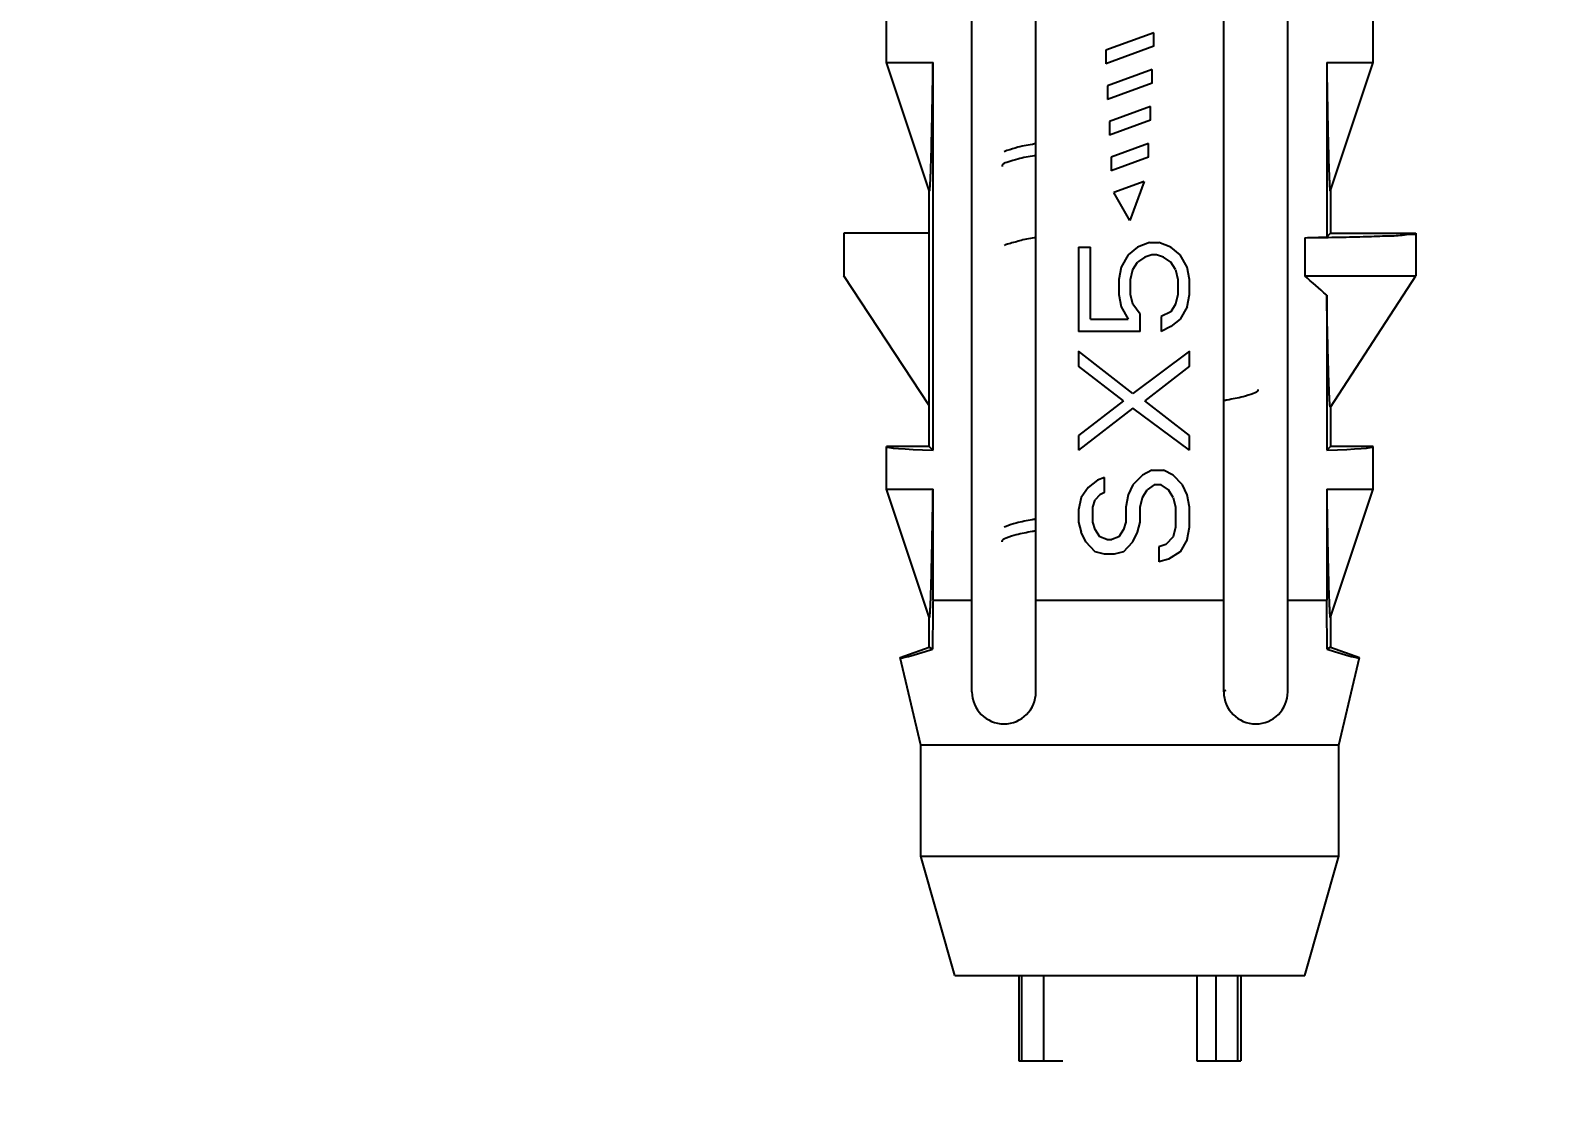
# Model space of a CAD drawing. Header units: inches. Extents: x 1964 to 3446, y -1690 to -1141.
# Drawn here: x 3231.11 to 3248.89, y -1602.63 to -1590.02 of the extents above; entities that cross this region are included whole.
import ezdxf

# ---------------------------------------------------------------- set-up
doc = ezdxf.new("R2010")
doc.units = ezdxf.units.IN
doc.header["$MEASUREMENT"] = 0
doc.layers.get('0').update_dxf_attribs({"linetype": 'CONTINUOUS'})
doc.layers.get('Defpoints').update_dxf_attribs({"linetype": 'CONTINUOUS'})
doc.layers.add('dim', color=3, linetype='CONTINUOUS', lineweight=9)
doc.styles.add('ROMAND', font='romand.shx', dxfattribs={"bigfont": 'gbcbig.shx'})
doc.dimstyles.new('YanXiu', dxfattribs={"dimtxt": 2.5, "dimasz": 2.2, "dimexe": 1, "dimexo": 0, "dimgap": 0.66, "dimtad": 0, "dimzin": 0, "dimdsep": 46, "dimtxsty": 'ROMAND', "dimblk": 'CLOSEDBLANK', "dimcen": 0, "dimclrd": 3, "dimclre": 3, "dimclrt": 7, "dimadec": 0, "dimazin": 0, "dimtfac": 1, "dimtdec": 4, "dimtofl": 0, "dimtmove": 0, "dimatfit": 3, "dimldrblk": 'CLOSEDBLANK', "dimfxl": 0, "dimtolj": 1, "dimtzin": 0, "dimlwd": 0, "dimlwe": 0, "dimarcsym": 0})

# ---------------------------------------------------------------- blocks, each defined once
blk = doc.blocks.new('_ClosedBlank')
at = {"color": 0, "linetype": 'ByBlock', "lineweight": -2}
for p, q in [((-1, 0.1666666666666667), (0, 0)), ((-1, 0.1666666666666667), (-1, -0.1666666666666667)), ((0, 0), (-1, -0.1666666666666667))]:
    blk.add_line(p, q, dxfattribs=at)
blk = doc.blocks.new('*D34')
at = {"layer": 'Defpoints', "color": 0}
for p in [(3177.699633315514, -1563.553369592495), (3310.293360159615, -1563.553369592495), (3177.699633315514, -1619.772445944509)]:
    blk.add_point(p, dxfattribs=at)
at = {"layer": 'dim', "color": 3, "lineweight": 5}
for p, q in [((3177.699633315514, -1563.553369592495), (3177.699633315514, -1620.572045944509)), ((3310.293360159615, -1563.553369592495), (3310.293360159615, -1620.572045944509)), ((3180.899633315514, -1619.772445944509), (3233.577849118517, -1619.772445944509)), ((3307.093360159615, -1619.772445944509), (3254.415144356612, -1619.772445944509))]:
    blk.add_line(p, q, dxfattribs=at)
at = {"layer": 'dim', "color": 3, "lineweight": 5, "xscale": 3.2, "yscale": 3.2, "zscale": 3.2, "rotation": 180}
blk.add_blockref('_ClosedBlank', (3177.699633315514, -1619.772445944509), dxfattribs=at)
at = {"layer": 'dim', "color": 3, "lineweight": 5, "xscale": 3.2, "yscale": 3.2, "zscale": 3.2}
blk.add_blockref('_ClosedBlank', (3310.293360159615, -1619.772445944509), dxfattribs=at)
at = {"layer": 'dim', "color": 7, "insert": (3243.996496737564, -1619.772445944509), "char_height": 4, "attachment_point": 5, "style": 'ROMAND'}
blk.add_mtext('132.59', dxfattribs=at)

msp = doc.modelspace()

# ---------------------------------------------------------------- linework, layer by layer
at = {"color": 7, "linetype": 'Continuous'}
for p, q in [((3242.896496737601, -1597.778369592495), (3242.896496737601, -1578.753369592495)), ((3245.0964967376, -1597.778369592495), (3245.0964967376, -1578.753369592495)), ((3242.146496737601, -1597.778369592495), (3242.146496737601, -1579.503369592495)), ((3245.8464967376, -1597.778369592495), (3245.8464967376, -1579.503369592495)), ((3241.146496737601, -1590.403369592495), (3241.146496737601, -1589.903369592495)), ((3246.8464967376, -1590.403369592495), (3246.8464967376, -1589.903369592495)), ((3244.2764967376, -1590.052364549195), (3243.7164967376, -1590.256187880395)), ((3244.2764967376, -1590.211991215095), (3244.2764967376, -1590.052364549195)), ((3244.2764967376, -1590.211991215095), (3243.7164967376, -1590.415814546295)), ((3243.7164967376, -1590.256187880395), (3243.7164967376, -1590.415814546295)), ((3241.646496737601, -1591.903369592495), (3241.146496737601, -1590.403369592495)), ((3241.146496737601, -1590.403369592495), (3241.6903468007, -1590.403369592495)), ((3241.6903468007, -1594.947219655595), (3241.6903468007, -1590.403369592495)), ((3244.2564967376, -1590.485315062895), (3243.7364967376, -1590.674579584695)), ((3244.2564967376, -1590.644941728795), (3244.2564967376, -1590.485315062895)), ((3246.3026466744, -1590.403369592495), (3246.3026466744, -1592.447219655595)), ((3246.3026466744, -1590.403369592495), (3246.8464967376, -1590.403369592495)), ((3246.3464967376, -1591.903369592495), (3246.8464967376, -1590.403369592495)), ((3244.2564967376, -1590.644941728795), (3243.7364967376, -1590.834206250595)), ((3243.7364967376, -1590.674579584695), (3243.7364967376, -1590.834206250595)), ((3244.2364967376, -1590.918265576595), (3243.7564967376, -1591.092971289095)), ((3244.2364967376, -1591.077892242495), (3244.2364967376, -1590.918265576595)), ((3244.2364967376, -1591.077892242495), (3243.7564967376, -1591.252597954895)), ((3243.7564967376, -1591.092971288995), (3243.7564967376, -1591.252597954895)), ((3244.2164967376, -1591.351216090295), (3243.7764967376, -1591.511362993395)), ((3244.2164967376, -1591.510842756095), (3244.2164967376, -1591.351216090295)), ((3244.2164967376, -1591.510842756095), (3243.7764967376, -1591.670989659195)), ((3243.7764967376, -1591.511362993395), (3243.7764967376, -1591.670989659195)), ((3241.646496737601, -1594.903369592495), (3241.646496737601, -1591.903369592495)), ((3244.1628100359, -1591.796427560595), (3243.8073722327, -1591.925796341095)), ((3244.1628100359, -1591.796427560595), (3243.9964967376, -1592.253369592495)), ((3246.3464967376, -1591.903369592495), (3246.3464967376, -1592.403369592495)), ((3243.9964967376, -1592.253369592495), (3243.8073722327, -1591.925796341095)), ((3240.646496737601, -1592.403369592495), (3240.646496737601, -1592.903369592495)), ((3241.646496737601, -1592.403369592495), (3240.646504165, -1592.403369592495)), ((3246.0446967144, -1592.455263831795), (3246.0446967144, -1592.903369592495)), ((3246.3026466744, -1592.447219655595), (3246.3464967376, -1592.403369592495)), ((3246.3464967376, -1592.403369592495), (3247.346487891, -1592.403369592495)), ((3247.3464967376, -1592.403369592495), (3247.3464967376, -1592.903369592495)), ((3243.396496737601, -1592.567789759495), (3243.396496737601, -1593.554480342395)), ((3243.396496737601, -1592.567789759495), (3243.5347945934, -1592.567789759495)), ((3243.5347945934, -1593.409378659095), (3243.5347945934, -1592.567789759495)), ((3244.087986094301, -1592.567789759495), (3243.9773478096, -1592.654850703095)), ((3244.2262839889, -1592.509749019795), (3244.087986094301, -1592.567789759495)), ((3244.2262839889, -1592.509749019795), (3244.336922273601, -1592.509749019795)), ((3244.4752201488, -1592.567789759495), (3244.336922273601, -1592.509749019795)), ((3244.5858584432, -1592.654850703095), (3244.4752201488, -1592.567789759495)), ((3243.8943690961, -1592.799952054195), (3243.8667095249, -1592.945053737495)), ((3243.9773478096, -1592.654850703095), (3243.8943690961, -1592.799952054195)), ((3244.032666952, -1592.828972590195), (3244.087986094301, -1592.741911646595)), ((3244.1709648078, -1592.683870906895), (3244.087986094301, -1592.741911646595)), ((3244.2539435601, -1592.654850703095), (3244.1709648078, -1592.683870906895)), ((3244.3092627024, -1592.654850703095), (3244.2539435601, -1592.654850703095)), ((3244.392241415901, -1592.683870906895), (3244.3092627024, -1592.654850703095)), ((3244.4752201488, -1592.741911646595), (3244.392241415901, -1592.683870906895)), ((3244.530539291201, -1592.828972590195), (3244.4752201488, -1592.741911646595)), ((3244.668837164, -1592.799952054195), (3244.5858584432, -1592.654850703095)), ((3244.6964967376, -1592.945053737495), (3244.668837164, -1592.799952054195)), ((3241.646496737601, -1594.421800022595), (3240.646496737601, -1592.903369592495)), ((3243.8667095249, -1592.945053737495), (3243.8667095249, -1593.119175624595)), ((3244.0050073808, -1592.945053737495), (3244.032666952, -1592.828972590195)), ((3244.0050073808, -1593.119175624595), (3244.0050073808, -1592.945053737495)), ((3244.530539291201, -1592.828972590195), (3244.5581988623, -1592.945053737495)), ((3244.5581988623, -1592.945053737495), (3244.5581988623, -1593.119175624595)), ((3244.6964967376, -1593.119175624595), (3244.6964967376, -1592.945053737495)), ((3246.0446967144, -1592.903369592495), (3247.3464967376, -1592.903369592495)), ((3246.3464967376, -1594.440037537395), (3247.3464967376, -1592.903369592495)), ((3243.8667095249, -1593.119175624595), (3243.8943690961, -1593.264277307895)), ((3244.032666952, -1593.235256771995), (3244.0050073808, -1593.119175624595)), ((3244.5581988623, -1593.119175624595), (3244.530539291201, -1593.235256771995)), ((3244.668837164, -1593.264277307895), (3244.6964967376, -1593.119175624595)), ((3246.3026466744, -1593.129650658295), (3246.3026466744, -1594.947219655595)), ((3243.8943690961, -1593.264277307895), (3243.9773478096, -1593.409378659095)), ((3244.1156456655, -1593.351338251495), (3244.032666952, -1593.235256771995)), ((3244.4752201488, -1593.322317715495), (3244.3645818448, -1593.380358455295)), ((3244.530539291201, -1593.235256771995), (3244.4752201488, -1593.322317715495)), ((3244.668837164, -1593.264277307895), (3244.5858584432, -1593.409378659095)), ((3243.5347945934, -1593.409378659095), (3243.9773478096, -1593.409378659095)), ((3244.1156456655, -1593.554480342395), (3244.1156456655, -1593.351338251495)), ((3244.3645818448, -1593.380358455295), (3244.3645818448, -1593.554480342395)), ((3244.4752201488, -1593.496439768695), (3244.3645818448, -1593.554480342395)), ((3244.5858584432, -1593.409378659095), (3244.4752201488, -1593.496439768695)), ((3244.1156456655, -1593.554480342395), (3243.396496737601, -1593.554480342395)), ((3243.396496737601, -1593.786642803195), (3243.396496737601, -1593.960764690295)), ((3244.032666952, -1594.279988260695), (3243.396496737601, -1593.786642803195)), ((3244.6964967376, -1593.786642803195), (3244.032666952, -1594.279988260695)), ((3244.6964967376, -1593.960764690295), (3244.6964967376, -1593.786642803195)), ((3243.9220286673, -1594.367049204195), (3243.396496737601, -1593.960764690295)), ((3244.6964967376, -1593.960764690295), (3244.1709648078, -1594.367049204195)), ((3243.9220286673, -1594.367049204195), (3243.396496737601, -1594.773333552095)), ((3244.6964967376, -1594.773333552095), (3244.1709648078, -1594.367049204195)), ((3244.032666952, -1594.454110147795), (3243.396496737601, -1594.947455439195)), ((3244.6964967375, -1594.947455439195), (3244.032666952, -1594.454110147795)), ((3246.3464967376, -1594.440037537395), (3246.3464967376, -1594.903369592495)), ((3241.146496737601, -1595.403369592495), (3241.146496737601, -1594.903369592495)), ((3241.646496737601, -1594.903369592495), (3241.146496737601, -1594.903369592495)), ((3241.646496737601, -1594.903369592495), (3241.6903468007, -1594.947219655595)), ((3243.396496737601, -1594.773333552095), (3243.396496737601, -1594.947455439195)), ((3244.6964967376, -1594.947455439195), (3244.6964967376, -1594.773333552095)), ((3246.3464967376, -1594.903369592495), (3246.3026466744, -1594.947219655595)), ((3246.8464967376, -1594.903369592495), (3246.3464967376, -1594.903369592495)), ((3246.8464967376, -1595.403369592495), (3246.8464967376, -1594.903369592495)), ((3243.6177733069, -1595.295699213395), (3243.5071350222, -1595.382760156895)), ((3243.7007520204, -1595.266678926595), (3243.6177733069, -1595.295699213395)), ((3243.7007520204, -1595.440800813695), (3243.7007520204, -1595.266678926595)), ((3244.143305236601, -1595.237658556695), (3244.032666952, -1595.353739870095)), ((3244.2539435601, -1595.179617982995), (3244.1433052367, -1595.237658556695)), ((3244.2539435601, -1595.179617982995), (3244.392241415901, -1595.179617982995)), ((3244.50287972, -1595.237658556695), (3244.392241415901, -1595.179617982995)), ((3244.6135180144, -1595.353739870095), (3244.50287972, -1595.237658556695)), ((3241.646496737601, -1596.903369592495), (3241.146496737601, -1595.403369592495)), ((3241.146496737601, -1595.403369592495), (3241.6903468007, -1595.403369592495)), ((3241.6903468007, -1596.703369592495), (3241.6903468007, -1595.403369592495)), ((3243.5071350222, -1595.382760156895), (3243.4241563087, -1595.498841387295)), ((3243.645432878101, -1595.469821100495), (3243.5901137357, -1595.527861757195)), ((3243.7007520204, -1595.440800813695), (3243.645432878101, -1595.469821100495)), ((3243.9773478096, -1595.469821100495), (3243.9496882385, -1595.614922659195)), ((3244.032666952, -1595.353739870095), (3243.9773478096, -1595.469821100495)), ((3244.143305236601, -1595.498841387295), (3244.198624379, -1595.411780443795)), ((3244.2816031313, -1595.353739870095), (3244.198624379, -1595.411780443795)), ((3244.3645818448, -1595.353739870095), (3244.2816031312, -1595.353739870095)), ((3244.4475605583, -1595.411780443795), (3244.3645818448, -1595.353739870095)), ((3244.50287972, -1595.498841387295), (3244.4475605583, -1595.411780443795)), ((3244.668837164, -1595.469821100495), (3244.6135180144, -1595.353739870095)), ((3244.6964967376, -1595.614922659195), (3244.668837164, -1595.469821100495)), ((3246.3026466744, -1595.403369592495), (3246.3026466744, -1596.703369592495)), ((3246.3026466744, -1595.403369592495), (3246.8464967376, -1595.403369592495)), ((3246.3464967376, -1596.903369592495), (3246.8464967376, -1595.403369592495)), ((3243.4241563087, -1595.498841387295), (3243.396496737601, -1595.643942987595)), ((3243.396496737601, -1595.643942987595), (3243.396496737601, -1595.789044546295)), ((3243.5624541646, -1595.614922659195), (3243.5901137357, -1595.527861757195)), ((3243.5624541646, -1595.789044546295), (3243.5624541646, -1595.614922659195)), ((3243.9496882385, -1595.614922659195), (3243.9496882385, -1595.789044546295)), ((3244.1156456655, -1595.614922659195), (3244.143305236601, -1595.498841387295)), ((3244.1156456655, -1595.789044546295), (3244.1156456655, -1595.614922659195)), ((3244.50287972, -1595.498841387295), (3244.530539291201, -1595.614922659195)), ((3244.530539291201, -1595.614922659195), (3244.530539291201, -1595.847085203095)), ((3244.6964967376, -1595.847085203095), (3244.6964967376, -1595.614922659195)), ((3243.396496737601, -1595.789044546295), (3243.4241563087, -1595.905125818295)), ((3243.5901137357, -1595.876105489895), (3243.5624541646, -1595.789044546295)), ((3243.9496882385, -1595.789044546295), (3243.9220286673, -1595.876105489895)), ((3244.087986094301, -1595.905125818295), (3244.1156456655, -1595.789044546295)), ((3243.4794754511, -1596.021207069395), (3243.4241563087, -1595.905125818295)), ((3243.645432878101, -1595.963166454195), (3243.5901137357, -1595.876105489895)), ((3243.7284116691, -1595.992186761795), (3243.645432878101, -1595.963166454195)), ((3243.7284116691, -1595.992186761795), (3243.7837308114, -1595.992186761795)), ((3243.8667095249, -1595.963166454195), (3243.7837308114, -1595.992186761795)), ((3243.9220286673, -1595.876105489895), (3243.8667095249, -1595.963166454195)), ((3244.032666952, -1596.021207069395), (3244.087986094301, -1595.905125818295)), ((3244.50287972, -1595.963166454195), (3244.4199009871, -1596.050227397795)), ((3244.530539291201, -1595.847085203095), (3244.50287972, -1595.963166454195)), ((3244.668837164, -1595.992186761795), (3244.5858584432, -1596.137288330895)), ((3244.668837164, -1595.992186761795), (3244.6964967376, -1595.847085203095)), ((3243.5901137357, -1596.137288330895), (3243.4794754511, -1596.021207069395)), ((3243.7007520204, -1596.166308648895), (3243.5901137357, -1596.137288330895)), ((3243.8113903826, -1596.166308648895), (3243.7007520204, -1596.166308648895)), ((3243.9220286673, -1596.137288330895), (3243.8113903826, -1596.166308648895)), ((3243.9220286673, -1596.137288330895), (3244.032666952, -1596.021207069395)), ((3244.4199009871, -1596.050227397795), (3244.336922273601, -1596.079247705395)), ((3244.336922273601, -1596.079247705395), (3244.336922273601, -1596.253369592495)), ((3244.5858584432, -1596.137288330895), (3244.4475605583, -1596.224349277095)), ((3244.4475605583, -1596.224349277095), (3244.336922273601, -1596.253369592495)), ((3241.6903468007, -1596.703369592495), (3242.146496737601, -1596.703369592495)), ((3242.896496737601, -1596.703369592495), (3245.0964967376, -1596.703369592495)), ((3245.8464967376, -1596.703369592495), (3246.3026466744, -1596.703369592495)), ((3241.646496737601, -1597.253369592495), (3241.646496737601, -1596.903369592495)), ((3246.3464967376, -1596.903369592495), (3246.3464967376, -1597.253369592495)), ((3241.3051421297, -1597.377612508995), (3241.646496737601, -1597.253369592495)), ((3241.646496737601, -1597.253369592495), (3241.6837073406, -1597.279424737195)), ((3246.3464967376, -1597.253369592495), (3246.3092861345, -1597.279424737195)), ((3246.3464967376, -1597.253369592495), (3246.6878513454, -1597.377612508995)), ((3241.5464967376, -1598.403369592495), (3241.3051421297, -1597.377612508995)), ((3246.4464967376, -1598.403369592495), (3246.6878513454, -1597.377612508995)), ((3241.5464967376, -1599.703369592495), (3241.5464967376, -1598.403369592495)), ((3246.4464967376, -1598.403369592495), (3241.5464967376, -1598.403369592495)), ((3246.4464967376, -1599.703369592495), (3246.4464967376, -1598.403369592495)), ((3241.9464967376, -1601.103369592495), (3241.5464967376, -1599.703369592495)), ((3241.5464967376, -1599.703369592495), (3246.4464967376, -1599.703369592495)), ((3246.0464967376, -1601.103369592495), (3246.4464967376, -1599.703369592495)), ((3241.9464967376, -1601.103369592495), (3246.0464967376, -1601.103369592495)), ((3242.6964967376, -1601.103369592495), (3242.6964967376, -1602.103369592495)), ((3242.732686572801, -1602.103369592495), (3242.732686572801, -1601.103369592495)), ((3242.9845768397, -1601.103369592495), (3242.9845768397, -1602.103369592495)), ((3244.7824019624, -1601.103369592495), (3244.7824019624, -1602.103369592495)), ((3245.0084166354, -1602.103369592495), (3245.0084166354, -1601.103369592495)), ((3245.2603069023, -1602.103369592495), (3245.2603069023, -1601.103369592495)), ((3245.2964967376, -1601.103369592495), (3245.2964967376, -1602.103369592495)), ((3242.6965165318, -1602.103369592495), (3243.2105915127, -1602.103369592495)), ((3244.7824019624, -1602.103369592495), (3245.2964769433, -1602.103369592495))]:
    msp.add_line(p, q, dxfattribs=at)
for centre, radius, start, end in [((3245.2481184341, -1562.755652365595), 29.7102933941, 271.5363303465014, 272.0340668351116), ((3239.671230223, -1600.429227883495), 9.862030609400001, 47.74592601569802, 49.73954792540019), ((3242.521496737601, -1597.778369592495), 0.375, 180, 359.9999999998958), ((3244.771351335201, -1596.508892362395), 1.2998847313, 284.3807348732953, 284.4996012301879), ((3245.4714967376, -1597.778369592495), 0.375, 180, 0), ((3244.809534611501, -1596.654447372995), 1.1494057854, 284.4734791947986, 285.9298749420965)]:
    msp.add_arc(centre, radius, start, end, dxfattribs=at)
for centre, major_axis, ratio, start_param, end_param in [((3243.9964967376, -1594.903369592495), (2.85, 0), 0.0261859216, 3.1415926536, 3.7696416106), ((3243.9964967376, -1594.903369592495), (2.85, 0), 0.0261859216, -0.6280489570000001, 0), ((3244.2485831735, -1596.305749749495), (2.9433770023, 1.0720773765), 0.0245146389, 3.1386812649, 3.6454701771), ((3243.744410301601, -1596.305749749495), (2.9433770023, -1.0720773765), 0.0245146389, -0.5038775235, 0.0029113887)]:
    msp.add_ellipse(centre, major_axis=major_axis, ratio=ratio, start_param=start_param, end_param=end_param, dxfattribs=at)
for points, start_tangent, end_tangent in [([(3241.646496737601, -1591.903369592495), (3241.649089134401, -1591.904886744295), (3241.6516782121, -1591.893911603695), (3241.6543331236, -1591.869756118795), (3241.657090400101, -1591.830983364795), (3241.6599835002, -1591.775554423395), (3241.6630649224, -1591.700296233495), (3241.6663560218, -1591.602010875295), (3241.6698388577, -1591.478654124995), (3241.6735110284, -1591.328096838595), (3241.677383589, -1591.147858334195), (3241.681469704, -1590.935406932995), (3241.6857847267, -1590.688147216195), (3241.6903468007, -1590.403369592495)], (0.3162277660367648, -0.9486832980438715), (0.01540950038994225, 0.999881266600056)), ([(3246.3026466744, -1590.403369592495), (3246.3072053224, -1590.687942079895), (3246.3115191342, -1590.935153507095), (3246.315607788, -1591.147754972395), (3246.3194885243, -1591.328362753695), (3246.3231705902, -1591.479263865695), (3246.3266608623, -1591.602773663195), (3246.3299537306, -1591.700977673795), (3246.333031705, -1591.776026245195), (3246.335919248901, -1591.831251065995), (3246.3386735544, -1591.869908376495), (3246.3413251282, -1591.893977059995), (3246.3439101427, -1591.904897330995), (3246.3464967376, -1591.903369592495)], (0.01540950044617511, -0.9998812665991894), (0.316227766016838, 0.9486832980505139)), ([(3242.8964543597, -1591.353784637395), (3242.878600063, -1591.356841814695), (3242.6853371401, -1591.395823296195), (3242.5568110678, -1591.434804777595), (3242.5250384413, -1591.447284611895)], (-0.9858577852280882, -0.1675840902507413), (-0.8966795264005026, -0.4426802761973594)), ([(3242.8964543597, -1591.491284637395), (3242.878600063, -1591.494341814695), (3242.6853371401, -1591.533323296195), (3242.5568110678, -1591.572304777595), (3242.499367658701, -1591.611286259095), (3242.499939076, -1591.621361532595)], (-0.9858577852239958, -0.1675840902748164), (0.215063484216492, -0.9766000705287006)), ([(3242.8963446312, -1592.453437751195), (3242.7223270354, -1592.487304777595), (3242.5789955095, -1592.526286259095), (3242.5233776543, -1592.545233758195)], (-0.9873578699237556, -0.158506897955969), (-0.8427433514024366, -0.5383155614200554)), ([(3246.0446754287, -1592.455264435695), (3246.410133698701, -1592.449970810195), (3246.7298551561, -1592.442934015495), (3246.9918784298, -1592.434416528295), (3247.1863854851, -1592.424736950395), (3247.3060884866, -1592.414257317695), (3247.346487891, -1592.403369592495)], (0.9999358094596372, 0.01133035570052357), (0, 1)), ([(3246.3464967376, -1594.440037537395), (3246.344172840701, -1594.438386186195), (3246.3418372943, -1594.426253318095), (3246.3394701298, -1594.403458552595), (3246.3370559323, -1594.369729949095), (3246.334573802701, -1594.324609754595), (3246.3319795832, -1594.266928066395), (3246.3292399507, -1594.195341543195), (3246.3263017409, -1594.107634305195), (3246.3231233745, -1594.001542850595), (3246.3196750488, -1593.875058454395), (3246.3159359437, -1593.726569119595), (3246.3118738922, -1593.554130019995), (3246.3074553533, -1593.355789520695), (3246.3026466744, -1593.129650658295)], (-0.5454352945657923, -0.8381529332060632), (-0.02083436573693171, 0.9997829410448749)), ([(3245.4947447728, -1594.235034672295), (3245.4953480653, -1594.241471444295), (3245.445385477, -1594.280452925795), (3245.3238858355, -1594.319434407295), (3245.1368480323, -1594.358415888795), (3245.0966141253, -1594.365557289795)], (0.230540423055907, -0.9730627489207484), (-0.985315740540146, -0.1707421782800719)), ([(3241.646496737601, -1596.903369592495), (3241.649089134401, -1596.904886744295), (3241.6516782121, -1596.893911603695), (3241.6543331236, -1596.869756118795), (3241.657090400101, -1596.830983364795), (3241.6599835002, -1596.775554423395), (3241.6630649224, -1596.700296233495), (3241.6663560218, -1596.602010875295), (3241.6698388577, -1596.478654124995), (3241.6735110284, -1596.328096838595), (3241.677383589, -1596.147858334195), (3241.681469704, -1595.935406932995), (3241.6857847267, -1595.688147216195), (3241.6903468007, -1595.403369592495)], (0.3162277660367648, -0.9486832980438715), (0.01540950038994225, 0.999881266600056)), ([(3246.3026466744, -1595.403369592495), (3246.3072053224, -1595.687942079895), (3246.3115191342, -1595.935153507095), (3246.315607788, -1596.147754972395), (3246.3194885243, -1596.328362753695), (3246.3231705902, -1596.479263865695), (3246.3266608623, -1596.602773663195), (3246.3299537306, -1596.700977673795), (3246.333031705, -1596.776026245195), (3246.335919248901, -1596.831251065995), (3246.3386735544, -1596.869908376495), (3246.3413251282, -1596.893977059995), (3246.3439101427, -1596.904897330995), (3246.3464967376, -1596.903369592495)], (0.01540950044617511, -0.9998812665991894), (0.316227766016838, 0.9486832980505139)), ([(3242.8963598089, -1595.753637649995), (3242.851007545, -1595.761749222095), (3242.665431427, -1595.800730703595), (3242.545574979, -1595.839712185095), (3242.5258954956, -1595.849069937895)], (-0.9852426177868092, -0.1711636179116217), (-0.8827785449558162, -0.4697893576547811)), ([(3242.8963598089, -1595.891137649995), (3242.851007545, -1595.899249222095), (3242.665431427, -1595.938230703595), (3242.545574979, -1595.977212184995), (3242.497355962, -1596.016193666495), (3242.497877134901, -1596.021806876695)], (-0.9852426178241065, -0.1711636176969323), (0.2209418655476849, -0.9752869793288069)), ([(3241.6903468007, -1596.703369592495), (3241.6881697298, -1596.899931203595), (3241.685959007, -1597.091997882395), (3241.6837073406, -1597.279424737195)], (-0.0108779424952294, -0.9999408334331941), (-0.01229265273458976, -0.9999244424899048)), ([(3246.3092861345, -1597.279424737195), (3246.3070337509, -1597.091936857995), (3246.3048230459, -1596.899869215395), (3246.3026466744, -1596.703369592495)], (-0.01229265273458976, 0.9999244424899048), (-0.0108779424952294, 0.9999408334331941))]:
    msp.add_spline(points, degree=3, dxfattribs=dict(at, start_tangent=start_tangent, end_tangent=end_tangent))

# ---------------------------------------------------------------- dimensions: what is measured, and where the dimension line sits
at = {"layer": 'dim'}
dim = msp.add_linear_dim(base=(3177.699633315514, -1619.772445944509), p1=(3310.293360159615, -1563.553369592495), p2=(3177.699633315514, -1563.553369592495), dimstyle='YanXiu', override={"dimtxt": 4, "dimasz": 3.2, "dimexe": 0.7996, "dimgap": 0.7996}, dxfattribs=at)
dim.commit()
dim.dimension.update_dxf_attribs({"geometry": '*D34', "text_midpoint": (3243.996496737564, -1619.772445944509), "dimtype": 160})

doc.saveas('drawing.dxf')
